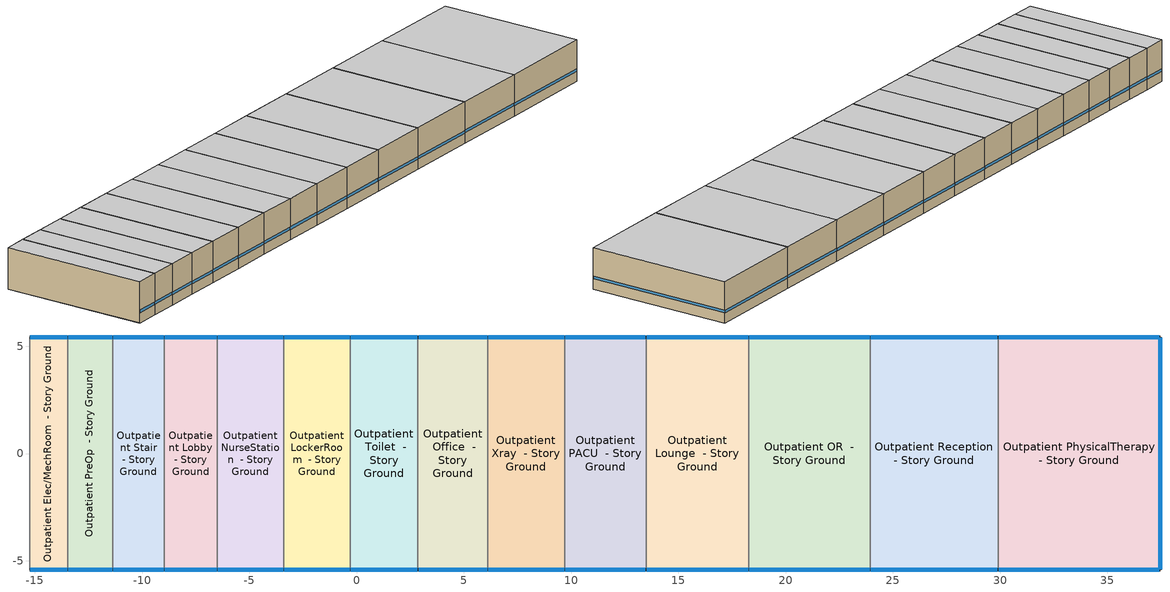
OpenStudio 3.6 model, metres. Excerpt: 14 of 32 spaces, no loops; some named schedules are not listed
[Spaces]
Outpatient Elec/MechRoom  - Story Ground
 floor ground (Foundation F 126 Perim 356 Area 1934): -15.26,-5.43 -15.26,5.43 -13.47,5.43 -13.47,-5.43 z0
 wall outside: -13.47,5.43 -15.26,5.43 / -15.26,-5.43 -13.47,-5.43 z0:3.05
 wall to Outpatient MRI  - Story Ground: -15.26,5.43 -15.26,-5.43 z0:3.05
 wall to Outpatient PreOp  - Story Ground: -13.47,-5.43 -13.47,5.43 z0:3.05
 window (Window U-0.75 SHGC 0.65): -13.5,5.43 -15.23,5.43 / -15.23,-5.43 -13.5,-5.43 z0.76:0.95
 ceiling adiabatic (Typical Interior Ceiling): -13.47,-5.43 -13.47,5.43 -15.26,5.43 -15.26,-5.43 z3.05
Outpatient PreOp  - Story Ground
 floor ground (Foundation F 126 Perim 422 Area 2288): -13.47,-5.43 -13.47,5.43 -11.37,5.43 -11.37,-5.43 z0
 wall outside: -11.37,5.43 -13.47,5.43 / -13.47,-5.43 -11.37,-5.43 z0:3.05
 wall to Outpatient Stair  - Story Ground: -11.37,-5.43 -11.37,5.43 z0:3.05
 window (Window U-0.75 SHGC 0.65): -11.39,5.43 -13.45,5.43 / -13.45,-5.43 -11.39,-5.43 z0.76:0.95
 ceiling adiabatic (Typical Interior Ceiling): -11.37,-5.43 -11.37,5.43 -13.47,5.43 -13.47,-5.43 z3.05
Outpatient Stair  - Story Ground
 floor ground (Foundation F 126 Perim 477 Area 259): -11.37,-5.43 -11.37,5.43 -8.98,5.43 -8.98,-5.43 z0
 wall outside: -8.98,5.43 -11.37,5.43 / -11.37,-5.43 -8.98,-5.43 z0:3.05
 wall to Outpatient Lobby  - Story Ground: -8.98,-5.43 -8.98,5.43 z0:3.05
 window (Window U-0.75 SHGC 0.65): -9,5.43 -11.34,5.43 / -11.34,-5.43 -9,-5.43 z0.76:0.95
 ceiling adiabatic (Typical Interior Ceiling): -8.98,-5.43 -8.98,5.43 -11.37,5.43 -11.37,-5.43 z3.05
Outpatient Lobby  - Story Ground
 floor ground (Foundation F 126 Perim 497 Area 2696): -8.98,-5.43 -8.98,5.43 -6.49,5.43 -6.49,-5.43 z0
 wall outside: -6.49,5.43 -8.98,5.43 / -8.98,-5.43 -6.49,-5.43 z0:3.05
 wall to Outpatient NurseStation  - Story Ground: -6.49,-5.43 -6.49,5.43 z0:3.05
 window (Window U-0.75 SHGC 0.65): -6.52,5.43 -8.95,5.43 / -8.95,-5.43 -6.52,-5.43 z0.76:0.95
 ceiling adiabatic (Typical Interior Ceiling): -6.49,-5.43 -6.49,5.43 -8.98,5.43 -8.98,-5.43 z3.05
Outpatient NurseStation  - Story Ground
 floor ground (Foundation F 126 Perim 618 Area 3353): -6.49,-5.43 -6.49,5.43 -3.4,5.43 -3.4,-5.43 z0
 wall outside: -3.4,5.43 -6.49,5.43 / -6.49,-5.43 -3.4,-5.43 z0:3.05
 wall to Outpatient LockerRoom  - Story Ground: -3.4,-5.43 -3.4,5.43 z0:3.05
 window (Window U-0.75 SHGC 0.65): -3.43,5.43 -6.47,5.43 / -6.47,-5.43 -3.43,-5.43 z0.76:0.95
 ceiling adiabatic (Typical Interior Ceiling): -3.4,-5.43 -3.4,5.43 -6.49,5.43 -6.49,-5.43 z3.05
Outpatient LockerRoom  - Story Ground
 floor ground (Foundation F 126 Perim 621 Area 337): -3.4,-5.43 -3.4,5.43 -0.3,5.43 -0.3,-5.43 z0
 wall outside: -0.3,5.43 -3.4,5.43 / -3.4,-5.43 -0.3,-5.43 z0:3.05
 wall to Outpatient Toilet  - Story Ground: -0.3,-5.43 -0.3,5.43 z0:3.05
 window (Window U-0.75 SHGC 0.65): -0.32,5.43 -3.38,5.43 / -3.38,-5.43 -0.32,-5.43 z0.76:0.95
 ceiling adiabatic (Typical Interior Ceiling): -0.3,-5.43 -0.3,5.43 -3.4,5.43 -3.4,-5.43 z3.05
Outpatient Toilet  - Story Ground
 floor ground (Foundation F 126 Perim 631 Area 3424): -0.3,-5.43 -0.3,5.43 2.86,5.43 2.86,-5.43 z0
 wall outside: 2.86,5.43 -0.3,5.43 / -0.3,-5.43 2.86,-5.43 z0:3.05
 wall to Outpatient Office  - Story Ground: 2.86,-5.43 2.86,5.43 z0:3.05
 window (Window U-0.75 SHGC 0.65): 2.83,5.43 -0.27,5.43 / -0.27,-5.43 2.83,-5.43 z0.76:0.95
 ceiling adiabatic (Typical Interior Ceiling): 2.86,-5.43 2.86,5.43 -0.3,5.43 -0.3,-5.43 z3.05
Outpatient Office  - Story Ground
 floor ground (Foundation F 126 Perim 649 Area 3521): 2.86,-5.43 2.86,5.43 6.1,5.43 6.1,-5.43 z0
 wall outside: 6.1,5.43 2.86,5.43 / 2.86,-5.43 6.1,-5.43 z0:3.05
 wall to Outpatient Xray  - Story Ground: 6.1,-5.43 6.1,5.43 z0:3.05
 window (Window U-0.75 SHGC 0.65): 6.08,5.43 2.88,5.43 / 2.88,-5.43 6.08,-5.43 z0.76:0.95
 ceiling adiabatic (Typical Interior Ceiling): 6.1,-5.43 6.1,5.43 2.86,5.43 2.86,-5.43 z3.05
Outpatient Xray  - Story Ground
 floor ground (Foundation F 126 Perim 719 Area 3903): 6.1,-5.43 6.1,5.43 9.7,5.43 9.7,-5.43 z0
 wall outside: 9.7,5.43 6.1,5.43 / 6.1,-5.43 9.7,-5.43 z0:3.05
 wall to Outpatient PACU  - Story Ground: 9.7,-5.43 9.7,5.43 z0:3.05
 window (Window U-0.75 SHGC 0.65): 9.67,5.43 6.13,5.43 / 6.13,-5.43 9.67,-5.43 z0.76:0.95
 ceiling adiabatic (Typical Interior Ceiling): 9.7,-5.43 9.7,5.43 6.1,5.43 6.1,-5.43 z3.05
Outpatient PACU  - Story Ground
 floor ground (Foundation F 126 Perim 758 Area 4116): 9.7,-5.43 9.7,5.43 13.49,5.43 13.49,-5.43 z0
 wall outside: 13.49,5.43 9.7,5.43 / 9.7,-5.43 13.49,-5.43 z0:3.05
 wall to Outpatient Lounge  - Story Ground: 13.49,-5.43 13.49,5.43 z0:3.05
 window (Window U-0.75 SHGC 0.65): 13.46,5.43 9.72,5.43 / 9.72,-5.43 13.46,-5.43 z0.76:0.95
 ceiling adiabatic (Typical Interior Ceiling): 13.49,-5.43 13.49,5.43 9.7,5.43 9.7,-5.43 z3.05
Outpatient Lounge  - Story Ground
 floor ground (Foundation F 126 Perim 958 Area 5198): 13.49,-5.43 13.49,5.43 18.28,5.43 18.28,-5.43 z0
 wall outside: 18.28,5.43 13.49,5.43 / 13.49,-5.43 18.28,-5.43 z0:3.05
 wall to Outpatient OR  - Story Ground: 18.28,-5.43 18.28,5.43 z0:3.05
 window (Window U-0.75 SHGC 0.65): 18.25,5.43 13.52,5.43 / 13.52,-5.43 18.25,-5.43 z0.76:0.95
 ceiling adiabatic (Typical Interior Ceiling): 18.28,-5.43 18.28,5.43 13.49,5.43 13.49,-5.43 z3.05
Outpatient OR  - Story Ground
 floor ground (Foundation F 126 Perim 1131 Area 6138): 18.28,-5.43 18.28,5.43 23.94,5.43 23.94,-5.43 z0
 wall outside: 23.94,5.43 18.28,5.43 / 18.28,-5.43 23.94,-5.43 z0:3.05
 wall to Outpatient Reception  - Story Ground: 23.94,-5.43 23.94,5.43 z0:3.05
 window (Window U-0.75 SHGC 0.65): 23.91,5.43 18.31,5.43 / 18.31,-5.43 23.91,-5.43 z0.76:0.95
 ceiling adiabatic (Typical Interior Ceiling): 23.94,-5.43 23.94,5.43 18.28,5.43 18.28,-5.43 z3.05
Outpatient Reception  - Story Ground
 floor ground (Foundation F 126 Perim 1193 Area 6475): 23.94,-5.43 23.94,5.43 29.9,5.43 29.9,-5.43 z0
 wall outside: 29.9,5.43 23.94,5.43 / 23.94,-5.43 29.9,-5.43 z0:3.05
 wall to Outpatient PhysicalTherapy  - Story Ground: 29.9,-5.43 29.9,5.43 z0:3.05
 window (Window U-0.75 SHGC 0.65): 29.88,5.43 23.96,5.43 / 23.96,-5.43 29.88,-5.43 z0.76:0.95
 ceiling adiabatic (Typical Interior Ceiling): 29.9,-5.43 29.9,5.43 23.94,5.43 23.94,-5.43 z3.05
Outpatient PhysicalTherapy  - Story Ground
 floor ground (Foundation F 126 Perim 2596 Area 8196): 29.9,-5.43 29.9,5.43 37.45,5.43 37.45,-5.43 z0
 wall outside: 29.9,-5.43 37.45,-5.43 37.45,5.43 29.9,5.43 z0:3.05
 window (Window U-0.75 SHGC 0.65): 37.43,5.43 29.93,5.43 / 29.93,-5.43 37.43,-5.43 / 37.45,-5.4 37.45,5.4 z0.76:0.95
 ceiling adiabatic (Typical Interior Ceiling): 37.45,-5.43 37.45,5.43 29.9,5.43 29.9,-5.43 z3.05
[Site]
Baltimore Blt Washngtn IntL: Latitude {deg}=39.17; Longitude {deg}=-76.68; Time Zone {hr}=-5; Elevation {m}=45; Terrain=City
[Site:WaterMainsTemperature]
Calculation Method=Correlation; Annual Average Outdoor Air Temperature {C}=13.2908; Maximum Difference In Monthly Average Outdoor Air Temperatures {deltaC}=25.79
[SizingPeriod:DesignDay] Daily Dry-Bulb Temperature Range {deltaC}=9.5; Barometric Pressure {Pa}=101037; Wind Speed {m/s}=4.6; Wind Direction {deg}=230; Rain Indicator=No; Snow Indicator=No; Day of Month=21; Month=7; Day Type=SummerDesignDay; Daylight Saving Time Indicator=No; Dry-Bulb Temperature Range Modifier Type=DefaultMultipliers; Solar Model Indicator=ASHRAETau; ASHRAE Clear Sky Optical Depth for Beam Irradiance=0.454; ASHRAE Clear Sky Optical Depth for Diffuse Irradiance=2.123
Name | Maximum Dry-Bulb Temperature {C} | Humidity Condition Type | Wetbulb or DewPoint at Maximum Dry-Bulb {C}
Wilmington New Cast Ann Clg .4% Condns DB=>MWB 1 | 33.3 | Wetbulb | 23.9
Wilmington New Cast Ann Clg .4% Condns WB=>MDB 1 | 30.7 | Wetbulb | 25.6
Wilmington New Cast Ann Clg 1% Condns DB=>MWB 1 | 31.9 | Wetbulb | 23.3
Wilmington New Cast Ann Clg 2% Condns DP=>MDB 1 | 26.4 | Dewpoint | 22.9
[ClimateZones]
Climate Zone Institution Name 1=ASHRAE; Climate Zone Document Name 1=ANSI/ASHRAE Standard 169; Climate Zone Document Year 1=2006; Climate Zone Value 1=ASHRAE 169-2013-4A; Climate Zone Institution Name 2=CEC; Climate Zone Document Name 2=California Climate Zone Descriptions; Climate Zone Document Year 2=1995
[Building]
ComStock DOE Ref 1980-2004|Outpatient: North Axis {deg}=135; Default Construction Set=ComStock DOE Ref 1980-2004 - Outpatient - ASHRAE 169-2013-4A; Default Schedule Set=Building Default Schedule Set; Standards Building Type=Outpatient
[Site:GroundTemperature:FCfactorMethod]
January Ground Temperature {C}=14; February Ground Temperature {C}=7.3; March Ground Temperature {C}=3.3; April Ground Temperature {C}=1.2; May Ground Temperature {C}=-0.2; June Ground Temperature {C}=5.6; July Ground Temperature {C}=10.9; August Ground Temperature {C}=16.1; September Ground Temperature {C}=21.7; October Ground Temperature {C}=25; November Ground Temperature {C}=24.8; December Ground Temperature {C}=19.9
[Construction:FfactorGroundFloor] F-Factor {W/m-K}=1.26344
Name | Area {m2} | PerimeterExposed {m}
Foundation F 126 Perim 2596 Area 8196 | 81.9554 | 25.9563
Foundation F 126 Perim 356 Area 1934 | 19.3358 | 3.56361
Foundation F 126 Perim 758 Area 4116 | 41.1551 | 7.58493
Foundation F 126 Perim 422 Area 2288 | 22.8836 | 4.21749
Foundation F 126 Perim 497 Area 2696 | 26.9637 | 4.96944
Foundation F 126 Perim 477 Area 259 | 25.8993 | 4.77328
Foundation F 126 Perim 618 Area 3353 | 33.5272 | 6.17911
Foundation F 126 Perim 621 Area 337 | 33.7046 | 6.2118
Foundation F 126 Perim 1131 Area 6138 | 61.3778 | 11.312
Foundation F 126 Perim 631 Area 3424 | 34.2368 | 6.30988
Foundation F 126 Perim 719 Area 3903 | 39.0264 | 7.19261
Foundation F 126 Perim 958 Area 5198 | 51.976 | 9.57925
Foundation F 126 Perim 1193 Area 6475 | 64.7483 | 11.9332
Foundation F 126 Perim 649 Area 3521 | 35.2124 | 6.4897
[DefaultConstructionSet]
ComStock DOE Ref 1980-2004 - Outpatient - ASHRAE 169-2013-4A: Default Exterior Surface Constructions=Default Surface Constructions 1; Default Interior Surface Constructions=Default Surface Constructions 2; Default Ground Contact Surface Constructions=Default Surface Constructions 3; Default Exterior SubSurface Constructions=Default Sub Surface Constructions 1; Default Interior SubSurface Constructions=Default Sub Surface Constructions 2; Interior Partition Construction=Typical Interior Partition
[DefaultSurfaceConstructions]
Name | Floor Construction | Wall Construction | Roof Ceiling Construction
Default Surface Constructions 1 | Typical Insulated Exterior Mass Floor | Typical Insulated Steel Framed Exterior Wall R-11.24 | Typical IEAD Roof R-17.24
Default Surface Constructions 2 | Typical Interior Floor | Typical Interior Wall | Typical Interior Ceiling
Default Surface Constructions 3 | Typical Insulated Carpeted 6in Slab Floor | Typical Insulated Basement Mass Wall R-9.01
[Construction]
Typical Insulated Exterior Mass Floor: Typical Insulation R-9.06, 4 in. Normalweight Concrete Floor, Typical Carpet Pad
Typical Insulated Steel Framed Exterior Wall R-11.24: 25mm Stucco, 5/8 in. Gypsum Board, Typical Insulation R-9.06, 5/8 in. Gypsum Board
Typical IEAD Roof R-17.24: Roof Membrane, Typical Insulation R-16.12, Metal Roof Surface
Typical Interior Floor: 100mm Normalweight concrete floor, CP02 CARPET PAD
Typical Interior Wall: G01 13mm gypsum board, G01 13mm gypsum board
Typical Interior Ceiling: CP02 CARPET PAD, 100mm Normalweight concrete floor
Typical Insulated Carpeted 6in Slab Floor: 6 in. Normalweight Concrete Floor, Typical Carpet Pad
Typical Insulated Basement Mass Wall R-9.01: Typical Insulation R-7.46, 8 in. Concrete Block Basement Wall
U 0.59 SHGC 0.36 Simple Glazing Window U-0.59 SHGC 0.36: U 0.59 SHGC 0.36 Simple Glazing U-0.59 SHGC 0.36
U 0.59 SHGC 0.36 Simple Glazing Window U-0.59 SHGC 0.36 1: U 0.59 SHGC 0.36 Simple Glazing U-0.59 SHGC 0.36 1
Typical Insulated Metal Door: F08 Metal surface, Typical Insulation
U 0.88 SHGC 0.16 Sgl Ref-A-L Clr 6mm: REF A CLEAR LO 6MM
Typical Overhead Door: Typical Insulation
Typical Interior Window: Clear 3mm
Typical Interior Door; Typical Interior Partition: G05 25mm wood
InteriorFurnishings 1: Std Wood 6inch 1
Window U-0.75 SHGC 0.65: Simple Glazing Double - No LowE - Clear - Aluminum
[Material:NoMass] Roughness=Smooth; Thermal Absorptance=0.9; Solar Absorptance=0.7
Name | Thermal Resistance {m2-K/W} | Visible Absorptance
Typical Insulation R-9.06 | 1.59504 | 0.7
Typical Carpet Pad; CP02 CARPET PAD | 0.21648 | 0.8
Typical Insulation R-16.12 | 2.83962 | 0.7
Typical Insulation R-7.46 | 1.31358 | 0.7
Typical Insulation | 0.0282222 | 0.7
[Material] Thermal Absorptance=0.9
Name | Roughness | Thickness {m} | Conductivity {W/m-K} | Density {kg/m3} | Specific Heat {J/kg-K} | Solar Absorptance | Visible Absorptance
4 in. Normalweight Concrete Floor | MediumRough | 0.1016 | 2.31 | 2322 | 832 | 0.7 | 0.7
25mm Stucco | Smooth | 0.0254 | 0.72 | 1856 | 840 | 0.7 | 0.7
5/8 in. Gypsum Board | MediumSmooth | 0.0159 | 0.16 | 800 | 1090 | 0.7 | 0.7
Roof Membrane | VeryRough | 0.0095 | 0.16 | 1121.29 | 1460 | 0.7 | 0.7
Metal Roof Surface; F08 Metal surface | Smooth | 0.0008 | 45.28 | 7824 | 500 | 0.7 | 0.7
100mm Normalweight concrete floor | MediumRough | 0.1016 | 2.31045 | 2322 | 832.557 | 0.7 | 0.7
G01 13mm gypsum board | Smooth | 0.0127 | 0.160031 | 800.001 | 1090.73 | 0.7 | 0.5
6 in. Normalweight Concrete Floor | MediumRough | 0.1524 | 2.31 | 2322 | 832 | 0.7 | 0.7
8 in. Concrete Block Basement Wall | MediumRough | 0.2032 | 1.326 | 1842 | 912 | 0.7 | 0.7
G05 25mm wood | MediumSmooth | 0.0254 | 0.15 | 608 | 1630 | 0.5 | 0.5
Std Wood 6inch 1 | MediumSmooth | 0.15 | 0.12 | 540 | 1210 | 0.7 | 0.7
[DefaultSubSurfaceConstructions]
Name | Fixed Window Construction | Operable Window Construction | Door Construction | Glass Door Construction | Overhead Door Construction | Tubular Daylight Dome Construction | Tubular Daylight Diffuser Construction
Default Sub Surface Constructions 1 | U 0.59 SHGC 0.36 Simple Glazing Window U-0.59 SHGC 0.36 | U 0.59 SHGC 0.36 Simple Glazing Window U-0.59 SHGC 0.36 1 | Typical Insulated Metal Door | U 0.88 SHGC 0.16 Sgl Ref-A-L Clr 6mm | Typical Overhead Door | Typical Interior Window | Typical Interior Window
Default Sub Surface Constructions 2 | Typical Interior Window | Typical Interior Window | Typical Interior Door
[WindowMaterial:SimpleGlazingSystem]
Name | U-Factor {W/m2-K} | Solar Heat Gain Coefficient | Visible Transmittance
U 0.59 SHGC 0.36 Simple Glazing U-0.59 SHGC 0.36; U 0.59 SHGC 0.36 Simple Glazing U-0.59 SHGC 0.36 1 | 3.35018 | 0.36 | 0.27
Simple Glazing Double - No LowE - Clear - Aluminum | 4.23598 | 0.646 | 0.671
[WindowMaterial:Glazing] Optical Data Type=SpectralAverage; Infrared Transmittance at Normal Incidence=0; Front Side Infrared Hemispherical Emissivity=0.84; Conductivity {W/m-K}=0.9; Dirt Correction Factor for Solar and Visible Transmittance=1; Solar Diffusing=No
Name | Thickness {m} | Solar Transmittance at Normal Incidence | Front Side Solar Reflectance at Normal Incidence | Back Side Solar Reflectance at Normal Incidence | Visible Transmittance at Normal Incidence | Front Side Visible Reflectance at Normal Incidence | Back Side Visible Reflectance at Normal Incidence | Back Side Infrared Hemispherical Emissivity
REF A CLEAR LO 6MM | 0.006 | 0.066 | 0.341 | 0.493 | 0.08 | 0.41 | 0.37 | 0.4
Clear 3mm | 0.003 | 0.837 | 0.075 | 0.075 | 0.898 | 0.081 | 0.081 | 0.84
[SpaceType] Standards Building Type=Outpatient
Name | Default Schedule Set | Design Specification Outdoor Air Object | Standards Space Type
Outpatient Elec/MechRoom - ComStock DOE Ref 1980-2004 | Outpatient Elec/MechRoom Schedule Set | Outpatient Elec/MechRoom Ventilation | Elec/MechRoom
Outpatient PreOp - ComStock DOE Ref 1980-2004 | Outpatient PreOp Schedule Set | Outpatient PreOp Ventilation | PreOp
Outpatient Stair - ComStock DOE Ref 1980-2004 | Outpatient Stair Schedule Set | Outpatient Stair Ventilation | Stair
Outpatient Lobby - ComStock DOE Ref 1980-2004 | Outpatient Lobby Schedule Set | Outpatient Lobby Ventilation | Lobby
Outpatient NurseStation - ComStock DOE Ref 1980-2004 | Outpatient NurseStation Schedule Set | Outpatient NurseStation Ventilation | NurseStation
Outpatient LockerRoom - ComStock DOE Ref 1980-2004 | Outpatient LockerRoom Schedule Set | Outpatient LockerRoom Ventilation | LockerRoom
Outpatient Toilet - ComStock DOE Ref 1980-2004 | Outpatient Toilet Schedule Set | Outpatient Toilet Ventilation | Toilet
Outpatient Xray - ComStock DOE Ref 1980-2004 | Outpatient Xray Schedule Set | Outpatient Xray Ventilation | Xray
Outpatient PACU - ComStock DOE Ref 1980-2004 | Outpatient PACU Schedule Set | Outpatient PACU Ventilation | PACU
Outpatient Lounge - ComStock DOE Ref 1980-2004 | Outpatient Lounge Schedule Set | Outpatient Lounge Ventilation | Lounge
Outpatient OR - ComStock DOE Ref 1980-2004 | Outpatient OR Schedule Set | Outpatient OR Ventilation | OR
Outpatient Reception - ComStock DOE Ref 1980-2004 | Outpatient Reception Schedule Set | Outpatient Reception Ventilation | Reception
Outpatient PhysicalTherapy - ComStock DOE Ref 1980-2004 | Outpatient PhysicalTherapy Schedule Set | Outpatient PhysicalTherapy Ventilation | PhysicalTherapy
Outpatient Office - ComStock DOE Ref 1980-2004 | Outpatient Office Schedule Set | Outpatient Office Ventilation | Office
[BuildingStory]
Story Ground: Nominal Z Coordinate {m}=0; Nominal Floor to Floor Height {m}=3.048
[Space] Building Story=Story Ground
Name | Space Type | Thermal Zone
Outpatient Elec/MechRoom  - Story Ground | Outpatient Elec/MechRoom - ComStock DOE Ref 1980-2004 | Zone Outpatient Elec/MechRoom  - Story Ground
Outpatient PreOp  - Story Ground | Outpatient PreOp - ComStock DOE Ref 1980-2004 | Zone Outpatient PreOp  - Story Ground
Outpatient Stair  - Story Ground | Outpatient Stair - ComStock DOE Ref 1980-2004 | Zone Outpatient Stair  - Story Ground
Outpatient Lobby  - Story Ground | Outpatient Lobby - ComStock DOE Ref 1980-2004 | Zone Outpatient Lobby  - Story Ground
Outpatient NurseStation  - Story Ground | Outpatient NurseStation - ComStock DOE Ref 1980-2004 | Zone Outpatient NurseStation  - Story Ground
Outpatient LockerRoom  - Story Ground | Outpatient LockerRoom - ComStock DOE Ref 1980-2004 | Zone Outpatient LockerRoom  - Story Ground
Outpatient Toilet  - Story Ground | Outpatient Toilet - ComStock DOE Ref 1980-2004 | Zone Outpatient Toilet  - Story Ground
Outpatient Office  - Story Ground | Outpatient Office - ComStock DOE Ref 1980-2004 | Zone Outpatient Office  - Story Ground
Outpatient Xray  - Story Ground | Outpatient Xray - ComStock DOE Ref 1980-2004 | Zone Outpatient Xray  - Story Ground
Outpatient PACU  - Story Ground | Outpatient PACU - ComStock DOE Ref 1980-2004 | Zone Outpatient PACU  - Story Ground
Outpatient Lounge  - Story Ground | Outpatient Lounge - ComStock DOE Ref 1980-2004 | Zone Outpatient Lounge  - Story Ground
Outpatient OR  - Story Ground | Outpatient OR - ComStock DOE Ref 1980-2004 | Zone Outpatient OR  - Story Ground
Outpatient Reception  - Story Ground | Outpatient Reception - ComStock DOE Ref 1980-2004 | Zone Outpatient Reception  - Story Ground
Outpatient PhysicalTherapy  - Story Ground | Outpatient PhysicalTherapy - ComStock DOE Ref 1980-2004 | Zone Outpatient PhysicalTherapy  - Story Ground
[ThermalZone] Multiplier=1; Use Ideal Air Loads=No
Name | Thermostat
Zone Outpatient Elec/MechRoom  - Story Ground | Outpatient Elec/MechRoom - ComStock DOE Ref 1980-2004 Thermostat
Zone Outpatient PreOp  - Story Ground | Outpatient PreOp - ComStock DOE Ref 1980-2004 Thermostat
Zone Outpatient Stair  - Story Ground | Outpatient Stair - ComStock DOE Ref 1980-2004 Thermostat
Zone Outpatient Lobby  - Story Ground | Outpatient Lobby - ComStock DOE Ref 1980-2004 Thermostat
Zone Outpatient NurseStation  - Story Ground | Outpatient NurseStation - ComStock DOE Ref 1980-2004 Thermostat
Zone Outpatient LockerRoom  - Story Ground | Outpatient LockerRoom - ComStock DOE Ref 1980-2004 Thermostat
Zone Outpatient Toilet  - Story Ground | Outpatient Toilet - ComStock DOE Ref 1980-2004 Thermostat
Zone Outpatient Office  - Story Ground | Outpatient Office - ComStock DOE Ref 1980-2004 Thermostat
Zone Outpatient Xray  - Story Ground | Outpatient Xray - ComStock DOE Ref 1980-2004 Thermostat
Zone Outpatient PACU  - Story Ground | Outpatient PACU - ComStock DOE Ref 1980-2004 Thermostat
Zone Outpatient Lounge  - Story Ground | Outpatient Lounge - ComStock DOE Ref 1980-2004 Thermostat
Zone Outpatient OR  - Story Ground | Outpatient OR - ComStock DOE Ref 1980-2004 Thermostat
Zone Outpatient Reception  - Story Ground | Outpatient Reception - ComStock DOE Ref 1980-2004 Thermostat
Zone Outpatient PhysicalTherapy  - Story Ground | Outpatient PhysicalTherapy - ComStock DOE Ref 1980-2004 Thermostat
[Lights:Definition] Design Level Calculation Method=Watts/Area; Fraction Visible=0.2; Return Air Fraction=0
Name | Watts per Space Floor Area {W/m2} | Fraction Radiant
Outpatient Reception - ComStock DOE Ref 1980-2004 General Lights Definition; Outpatient Lobby - ComStock DOE Ref 1980-2004 General Lights Definition | 1.92838 | 0.31
Outpatient Reception - ComStock DOE Ref 1980-2004 Task Lights Definition; Outpatient Lobby - ComStock DOE Ref 1980-2004 Task Lights Definition | 1.01438 | 0.125
Outpatient Reception - ComStock DOE Ref 1980-2004 Wall Wash Lights Definition; Outpatient Lobby - ComStock DOE Ref 1980-2004 Wall Wash Lights Definition | 1.81461 | 0.125
Outpatient PhysicalTherapy - ComStock DOE Ref 1980-2004 General Lights Definition | 6.8245 | 0.31
Outpatient PhysicalTherapy - ComStock DOE Ref 1980-2004 Task Lights Definition | 9.17408 | 0.125
Outpatient Toilet - ComStock DOE Ref 1980-2004 General Lights Definition | 3.33071 | 0.31
Outpatient Toilet - ComStock DOE Ref 1980-2004 Wall Wash Lights Definition | 2.07725 | 0.125
Outpatient PreOp - ComStock DOE Ref 1980-2004 General Lights Definition | 2.36313 | 0.31
Outpatient PreOp - ComStock DOE Ref 1980-2004 Task Lights Definition | 15.7452 | 0.125
Outpatient Lounge - ComStock DOE Ref 1980-2004 General Lights Definition; Outpatient LockerRoom - ComStock DOE Ref 1980-2004 General Lights Definition | 2.94141 | 0.31
Outpatient Lounge - ComStock DOE Ref 1980-2004 Wall Wash Lights Definition; Outpatient LockerRoom - ComStock DOE Ref 1980-2004 Wall Wash Lights Definition | 2.46673 | 0.125
Outpatient OR - ComStock DOE Ref 1980-2004 General Lights Definition | 17.7221 | 0.31
Outpatient Elec/MechRoom - ComStock DOE Ref 1980-2004 General Lights Definition | 3.92888 | 0.31
Outpatient Elec/MechRoom - ComStock DOE Ref 1980-2004 Task Lights Definition | 3.02684 | 0.125
Outpatient PACU - ComStock DOE Ref 1980-2004 General Lights Definition | 7.63892 | 0.31
Outpatient PACU - ComStock DOE Ref 1980-2004 Wall Wash Lights Definition | 6.14378 | 0.125
Outpatient NurseStation - ComStock DOE Ref 1980-2004 General Lights Definition | 5.11838 | 0.31
Outpatient NurseStation - ComStock DOE Ref 1980-2004 Task Lights Definition | 6.99919 | 0.125
Outpatient Stair - ComStock DOE Ref 1980-2004 General Lights Definition | 4.78496 | 0.31
Outpatient Stair - ComStock DOE Ref 1980-2004 Wall Wash Lights Definition | 2.85308 | 0.125
Outpatient Xray - ComStock DOE Ref 1980-2004 General Lights Definition | 5.10109 | 0.31
Outpatient Office - ComStock DOE Ref 1980-2004 General Lights Definition | 6.74433 | 0.31
[ElectricEquipment:Definition] Design Level Calculation Method=Watts/Area; Fraction Latent=0
Name | Watts per Space Floor Area {W/m2} | Fraction Radiant | Fraction Lost
Outpatient Elec/MechRoom Elec Equip Definition | 53.8196 | 0.5 | 0
Outpatient Lobby Elec Equip Definition; Outpatient Office Elec Equip Definition; Outpatient Reception Elec Equip Definition | 11.8403 | 0.5 | 0
Outpatient LockerRoom Elec Equip Definition; Outpatient Lounge Elec Equip Definition; Outpatient PACU Elec Equip Definition | 32.2917 | 0.5 | 0
Outpatient NurseStation Elec Equip Definition; Outpatient PreOp Elec Equip Definition | 21.5278 | 0.5 | 0
Outpatient OR Elec Equip Definition | 43.0556 | 0.5 | 0
Outpatient PhysicalTherapy Elec Equip Definition | 16.1459 | 0.5 | 0
Outpatient Toilet Elec Equip Definition | 4.30556 | 0.3 | 0.7
Outpatient Xray Elec Equip Definition | 107.639 | 0.5 | 0
Outpatient Stair - ComStock DOE Ref 1980-2004 Elec Equip Definition | 4.30556 | 0.5 | 0
[ElectricEquipment]
Name | Electric Equipment Definition | Space or SpaceType
Outpatient Elec/MechRoom Elec Equip | Outpatient Elec/MechRoom Elec Equip Definition | Outpatient Elec/MechRoom - ComStock DOE Ref 1980-2004
Outpatient Lobby Elec Equip | Outpatient Lobby Elec Equip Definition | Outpatient Lobby - ComStock DOE Ref 1980-2004
Outpatient LockerRoom Elec Equip | Outpatient LockerRoom Elec Equip Definition | Outpatient LockerRoom - ComStock DOE Ref 1980-2004
Outpatient Lounge Elec Equip | Outpatient Lounge Elec Equip Definition | Outpatient Lounge - ComStock DOE Ref 1980-2004
Outpatient NurseStation Elec Equip | Outpatient NurseStation Elec Equip Definition | Outpatient NurseStation - ComStock DOE Ref 1980-2004
Outpatient Office Elec Equip | Outpatient Office Elec Equip Definition | Outpatient Office - ComStock DOE Ref 1980-2004
Outpatient OR Elec Equip | Outpatient OR Elec Equip Definition | Outpatient OR - ComStock DOE Ref 1980-2004
Outpatient PACU Elec Equip | Outpatient PACU Elec Equip Definition | Outpatient PACU - ComStock DOE Ref 1980-2004
Outpatient PhysicalTherapy Elec Equip | Outpatient PhysicalTherapy Elec Equip Definition | Outpatient PhysicalTherapy - ComStock DOE Ref 1980-2004
Outpatient PreOp Elec Equip | Outpatient PreOp Elec Equip Definition | Outpatient PreOp - ComStock DOE Ref 1980-2004
Outpatient Reception Elec Equip | Outpatient Reception Elec Equip Definition | Outpatient Reception - ComStock DOE Ref 1980-2004
Outpatient Toilet Elec Equip | Outpatient Toilet Elec Equip Definition | Outpatient Toilet - ComStock DOE Ref 1980-2004
Outpatient Xray Elec Equip | Outpatient Xray Elec Equip Definition | Outpatient Xray - ComStock DOE Ref 1980-2004
Outpatient Stair - ComStock DOE Ref 1980-2004 Elec Equip | Outpatient Stair - ComStock DOE Ref 1980-2004 Elec Equip Definition | Outpatient Stair - ComStock DOE Ref 1980-2004
[DesignSpecification:OutdoorAir]
Name | Outdoor Air Flow per Person {m3/s-person} | Outdoor Air Flow per Floor Area {m3/s-m2} | Outdoor Air Flow Air Changes per Hour {1/hr} | Outdoor Air Method
Outpatient Elec/MechRoom Ventilation; Outpatient Stair Ventilation; Outpatient Toilet Ventilation | 0 | 0 | 0
Outpatient Lobby Ventilation; Outpatient LockerRoom Ventilation; Outpatient Lounge Ventilation; Outpatient Reception Ventilation | 0.00707921 |  |  | Sum
Outpatient NurseStation Ventilation; Outpatient Office Ventilation | 0.00943895 |  |  | Sum
Outpatient OR Ventilation; Outpatient PhysicalTherapy Ventilation |  | 0.0023876 |  | Sum
Outpatient PACU Ventilation; Outpatient PreOp Ventilation |  | 0.00169164 |  | Sum
Outpatient Xray Ventilation |  | 0.001524 |  | Sum
[DefaultScheduleSet]
Name | Number of People Schedule | People Activity Level Schedule | Lighting Schedule | Electric Equipment Schedule | Infiltration Schedule | Gas Equipment Schedule | Hours of Operation Schedule
Outpatient Elec/MechRoom Schedule Set; Outpatient Lobby Schedule Set; Outpatient LockerRoom Schedule Set; Outpatient Lounge Schedule Set; Outpatient NurseStation Schedule Set; Outpatient Office Schedule Set; Outpatient PACU Schedule Set; Outpatient PhysicalTherapy Schedule Set; Outpatient PreOp Schedule Set; Outpatient Reception Schedule Set; Outpatient Stair Schedule Set; Outpatient Toilet Schedule Set | Outpatient Bldg Occ | Outpatient Activity | Outpatient Bldg Light | Outpatient Bldg Equip | Outpatient Infil
Outpatient OR Schedule Set | Outpatient Bldg Occ | Outpatient Activity | Outpatient Bldg Light | Outpatient Bldg Equip | Outpatient Infil | Outpatient Bldg Equip
Outpatient Xray Schedule Set | Outpatient Bldg Occ | Outpatient Activity | Outpatient Bldg Light | Outpatient Radiology Equip | Outpatient Infil
Building Default Schedule Set |  |  |  |  |  |  | Building Hours of Operation NonResidential
[People:Definition] Number of People Calculation Method=People/Area; Fraction Radiant=0.3
Name | People per Space Floor Area {person/m2}
Outpatient Lobby People Definition; Outpatient Reception People Definition | 0.300313
Outpatient LockerRoom People Definition; Outpatient Lounge People Definition | 0.149941
Outpatient NurseStation People Definition; Outpatient OR People Definition; Outpatient PACU People Definition; Outpatient PhysicalTherapy People Definition; Outpatient Xray People Definition | 0.199993
Outpatient Office People Definition | 0.0500522
Outpatient PreOp People Definition | 0.0999967
[People] Work Efficiency Schedule=Work Efficiency Schedule; Clothing Insulation Schedule=Clothing Schedule; Air Velocity Schedule=Air Velocity Schedule; Multiplier=1
Name | People Definition | Space or SpaceType
Outpatient Lobby People | Outpatient Lobby People Definition | Outpatient Lobby - ComStock DOE Ref 1980-2004
Outpatient LockerRoom People | Outpatient LockerRoom People Definition | Outpatient LockerRoom - ComStock DOE Ref 1980-2004
Outpatient Lounge People | Outpatient Lounge People Definition | Outpatient Lounge - ComStock DOE Ref 1980-2004
Outpatient NurseStation People | Outpatient NurseStation People Definition | Outpatient NurseStation - ComStock DOE Ref 1980-2004
Outpatient Office People | Outpatient Office People Definition | Outpatient Office - ComStock DOE Ref 1980-2004
Outpatient OR People | Outpatient OR People Definition | Outpatient OR - ComStock DOE Ref 1980-2004
Outpatient PACU People | Outpatient PACU People Definition | Outpatient PACU - ComStock DOE Ref 1980-2004
Outpatient PhysicalTherapy People | Outpatient PhysicalTherapy People Definition | Outpatient PhysicalTherapy - ComStock DOE Ref 1980-2004
Outpatient PreOp People | Outpatient PreOp People Definition | Outpatient PreOp - ComStock DOE Ref 1980-2004
Outpatient Reception People | Outpatient Reception People Definition | Outpatient Reception - ComStock DOE Ref 1980-2004
Outpatient Xray People | Outpatient Xray People Definition | Outpatient Xray - ComStock DOE Ref 1980-2004
[GasEquipment:Definition]
Outpatient OR Gas Equip Definition: Design Level Calculation Method=Watts/Area; Watts per Space Floor Area {W/m2}=75.3001; Fraction Latent=0; Fraction Radiant=0; Fraction Lost=0.5
[GasEquipment]
Outpatient OR Gas Equip: Gas Equipment Definition=Outpatient OR Gas Equip Definition; Space or SpaceType=Outpatient OR - ComStock DOE Ref 1980-2004
[Exterior:Lights:Definition]
Name | Design Level {W}
Parking Areas and Drives Def (W/ft^2) | 0.0414577
Building Facades Def (W/ft^2) | 0.2
Main Entries Def (W/ft) | 30
Other Doors Def (W/ft) | 20
[Exterior:Lights] Schedule=Always On Discrete; Control Option=AstronomicalClock
Name | Exterior Lights Definition | Multiplier
Parking Areas and Drives | Parking Areas and Drives Def (W/ft^2) | 35437.5
Building Facades | Building Facades Def (W/ft^2) | 5627.38
Main Entries | Main Entries Def (W/ft) | 8
Other Doors | Other Doors Def (W/ft) | 18.165
[ThermostatSetpoint:DualSetpoint]
Name | Heating Setpoint Temperature Schedule | Cooling Setpoint Temperature Schedule
Outpatient Elec/MechRoom - ComStock DOE Ref 1980-2004 Thermostat; Outpatient Lobby - ComStock DOE Ref 1980-2004 Thermostat; Outpatient LockerRoom - ComStock DOE Ref 1980-2004 Thermostat; Outpatient Lounge - ComStock DOE Ref 1980-2004 Thermostat; Outpatient NurseStation - ComStock DOE Ref 1980-2004 Thermostat; Outpatient Office - ComStock DOE Ref 1980-2004 Thermostat; Outpatient PACU - ComStock DOE Ref 1980-2004 Thermostat; Outpatient PhysicalTherapy - ComStock DOE Ref 1980-2004 Thermostat; Outpatient PreOp - ComStock DOE Ref 1980-2004 Thermostat; Outpatient Reception - ComStock DOE Ref 1980-2004 Thermostat; Outpatient Stair - ComStock DOE Ref 1980-2004 Thermostat; Outpatient Toilet - ComStock DOE Ref 1980-2004 Thermostat; Outpatient Xray - ComStock DOE Ref 1980-2004 Thermostat | Outpatient HtgSetp | Outpatient ClgSetp
Outpatient OR - ComStock DOE Ref 1980-2004 Thermostat | Outpatient OR HtgSetp | Outpatient OR ClgSetp
[InternalMass:Definition]
Internal Mass Definition 2: Construction=InteriorFurnishings 1; Design Level Calculation Method=SurfaceArea/Area; Surface Area per Space Floor Area=2
[InternalMass] Internal Mass Definition=Internal Mass Definition 2; Multiplier=1
Name | Space or SpaceType
Outpatient PhysicalTherapy  - Story Ground Mass | Outpatient PhysicalTherapy  - Story Ground
Outpatient Elec/MechRoom  - Story Ground Mass | Outpatient Elec/MechRoom  - Story Ground
Outpatient PACU  - Story Ground Mass | Outpatient PACU  - Story Ground
Outpatient PreOp  - Story Ground Mass | Outpatient PreOp  - Story Ground
Outpatient Lobby  - Story Ground Mass | Outpatient Lobby  - Story Ground
Outpatient Stair  - Story Ground Mass | Outpatient Stair  - Story Ground
Outpatient NurseStation  - Story Ground Mass | Outpatient NurseStation  - Story Ground
Outpatient LockerRoom  - Story Ground Mass | Outpatient LockerRoom  - Story Ground
Outpatient OR  - Story Ground Mass | Outpatient OR  - Story Ground
Outpatient Toilet  - Story Ground Mass | Outpatient Toilet  - Story Ground
Outpatient Xray  - Story Ground Mass | Outpatient Xray  - Story Ground
Outpatient Lounge  - Story Ground Mass | Outpatient Lounge  - Story Ground
Outpatient Reception  - Story Ground Mass | Outpatient Reception  - Story Ground
Outpatient Office  - Story Ground Mass | Outpatient Office  - Story Ground
[Lights] Fraction Replaceable=1
Name | Lights Definition | Space or SpaceType
Outpatient Reception - ComStock DOE Ref 1980-2004 General Lighting | Outpatient Reception - ComStock DOE Ref 1980-2004 General Lights Definition | Outpatient Reception - ComStock DOE Ref 1980-2004
Outpatient Reception - ComStock DOE Ref 1980-2004 Task Lighting | Outpatient Reception - ComStock DOE Ref 1980-2004 Task Lights Definition | Outpatient Reception - ComStock DOE Ref 1980-2004
Outpatient Reception - ComStock DOE Ref 1980-2004 Wall Wash Lighting | Outpatient Reception - ComStock DOE Ref 1980-2004 Wall Wash Lights Definition | Outpatient Reception - ComStock DOE Ref 1980-2004
Outpatient PhysicalTherapy - ComStock DOE Ref 1980-2004 General Lighting | Outpatient PhysicalTherapy - ComStock DOE Ref 1980-2004 General Lights Definition | Outpatient PhysicalTherapy - ComStock DOE Ref 1980-2004
Outpatient PhysicalTherapy - ComStock DOE Ref 1980-2004 Task Lighting | Outpatient PhysicalTherapy - ComStock DOE Ref 1980-2004 Task Lights Definition | Outpatient PhysicalTherapy - ComStock DOE Ref 1980-2004
Outpatient Toilet - ComStock DOE Ref 1980-2004 General Lighting | Outpatient Toilet - ComStock DOE Ref 1980-2004 General Lights Definition | Outpatient Toilet - ComStock DOE Ref 1980-2004
Outpatient Toilet - ComStock DOE Ref 1980-2004 Wall Wash Lighting | Outpatient Toilet - ComStock DOE Ref 1980-2004 Wall Wash Lights Definition | Outpatient Toilet - ComStock DOE Ref 1980-2004
Outpatient Lobby - ComStock DOE Ref 1980-2004 General Lighting | Outpatient Lobby - ComStock DOE Ref 1980-2004 General Lights Definition | Outpatient Lobby - ComStock DOE Ref 1980-2004
Outpatient Lobby - ComStock DOE Ref 1980-2004 Task Lighting | Outpatient Lobby - ComStock DOE Ref 1980-2004 Task Lights Definition | Outpatient Lobby - ComStock DOE Ref 1980-2004
Outpatient Lobby - ComStock DOE Ref 1980-2004 Wall Wash Lighting | Outpatient Lobby - ComStock DOE Ref 1980-2004 Wall Wash Lights Definition | Outpatient Lobby - ComStock DOE Ref 1980-2004
Outpatient PreOp - ComStock DOE Ref 1980-2004 General Lighting | Outpatient PreOp - ComStock DOE Ref 1980-2004 General Lights Definition | Outpatient PreOp - ComStock DOE Ref 1980-2004
Outpatient PreOp - ComStock DOE Ref 1980-2004 Task Lighting | Outpatient PreOp - ComStock DOE Ref 1980-2004 Task Lights Definition | Outpatient PreOp - ComStock DOE Ref 1980-2004
Outpatient Lounge - ComStock DOE Ref 1980-2004 General Lighting | Outpatient Lounge - ComStock DOE Ref 1980-2004 General Lights Definition | Outpatient Lounge - ComStock DOE Ref 1980-2004
Outpatient Lounge - ComStock DOE Ref 1980-2004 Wall Wash Lighting | Outpatient Lounge - ComStock DOE Ref 1980-2004 Wall Wash Lights Definition | Outpatient Lounge - ComStock DOE Ref 1980-2004
Outpatient OR - ComStock DOE Ref 1980-2004 General Lighting | Outpatient OR - ComStock DOE Ref 1980-2004 General Lights Definition | Outpatient OR - ComStock DOE Ref 1980-2004
Outpatient Elec/MechRoom - ComStock DOE Ref 1980-2004 General Lighting | Outpatient Elec/MechRoom - ComStock DOE Ref 1980-2004 General Lights Definition | Outpatient Elec/MechRoom - ComStock DOE Ref 1980-2004
Outpatient Elec/MechRoom - ComStock DOE Ref 1980-2004 Task Lighting | Outpatient Elec/MechRoom - ComStock DOE Ref 1980-2004 Task Lights Definition | Outpatient Elec/MechRoom - ComStock DOE Ref 1980-2004
Outpatient PACU - ComStock DOE Ref 1980-2004 General Lighting | Outpatient PACU - ComStock DOE Ref 1980-2004 General Lights Definition | Outpatient PACU - ComStock DOE Ref 1980-2004
Outpatient PACU - ComStock DOE Ref 1980-2004 Wall Wash Lighting | Outpatient PACU - ComStock DOE Ref 1980-2004 Wall Wash Lights Definition | Outpatient PACU - ComStock DOE Ref 1980-2004
Outpatient NurseStation - ComStock DOE Ref 1980-2004 General Lighting | Outpatient NurseStation - ComStock DOE Ref 1980-2004 General Lights Definition | Outpatient NurseStation - ComStock DOE Ref 1980-2004
Outpatient NurseStation - ComStock DOE Ref 1980-2004 Task Lighting | Outpatient NurseStation - ComStock DOE Ref 1980-2004 Task Lights Definition | Outpatient NurseStation - ComStock DOE Ref 1980-2004
Outpatient LockerRoom - ComStock DOE Ref 1980-2004 General Lighting | Outpatient LockerRoom - ComStock DOE Ref 1980-2004 General Lights Definition | Outpatient LockerRoom - ComStock DOE Ref 1980-2004
Outpatient LockerRoom - ComStock DOE Ref 1980-2004 Wall Wash Lighting | Outpatient LockerRoom - ComStock DOE Ref 1980-2004 Wall Wash Lights Definition | Outpatient LockerRoom - ComStock DOE Ref 1980-2004
Outpatient Stair - ComStock DOE Ref 1980-2004 General Lighting | Outpatient Stair - ComStock DOE Ref 1980-2004 General Lights Definition | Outpatient Stair - ComStock DOE Ref 1980-2004
Outpatient Stair - ComStock DOE Ref 1980-2004 Wall Wash Lighting | Outpatient Stair - ComStock DOE Ref 1980-2004 Wall Wash Lights Definition | Outpatient Stair - ComStock DOE Ref 1980-2004
Outpatient Xray - ComStock DOE Ref 1980-2004 General Lighting | Outpatient Xray - ComStock DOE Ref 1980-2004 General Lights Definition | Outpatient Xray - ComStock DOE Ref 1980-2004
Outpatient Office - ComStock DOE Ref 1980-2004 General Lighting | Outpatient Office - ComStock DOE Ref 1980-2004 General Lights Definition | Outpatient Office - ComStock DOE Ref 1980-2004
[SpaceInfiltration:DesignFlowRate] Design Flow Rate Calculation Method=Flow/ExteriorArea; Flow per Exterior Surface Area {m3/s-m2}=0.000826564; Velocity Term Coefficient=0
Name | Space or SpaceType | Schedule | Constant Term Coefficient | Temperature Term Coefficient | Velocity Squared Term Coefficient
Outpatient PhysicalTherapy  - Story Ground HVAC On Infiltration | Outpatient PhysicalTherapy  - Story Ground | Infiltration HVAC On Schedule | -0.0461 | 0.0053 | 0.0311
Outpatient PhysicalTherapy  - Story Ground HVAC Off Infiltration | Outpatient PhysicalTherapy  - Story Ground | Infiltration HVAC Off Schedule | 0 | 0.0174 | 0.0341
Outpatient Elec/MechRoom  - Story Ground HVAC On Infiltration | Outpatient Elec/MechRoom  - Story Ground | Infiltration HVAC On Schedule | -0.0461 | 0.0053 | 0.0311
Outpatient Elec/MechRoom  - Story Ground HVAC Off Infiltration | Outpatient Elec/MechRoom  - Story Ground | Infiltration HVAC Off Schedule | 0 | 0.0174 | 0.0341
Outpatient PACU  - Story Ground HVAC On Infiltration | Outpatient PACU  - Story Ground | Infiltration HVAC On Schedule | -0.0461 | 0.0053 | 0.0311
Outpatient PACU  - Story Ground HVAC Off Infiltration | Outpatient PACU  - Story Ground | Infiltration HVAC Off Schedule | 0 | 0.0174 | 0.0341
Outpatient PreOp  - Story Ground HVAC On Infiltration | Outpatient PreOp  - Story Ground | Infiltration HVAC On Schedule | -0.0461 | 0.0053 | 0.0311
Outpatient PreOp  - Story Ground HVAC Off Infiltration | Outpatient PreOp  - Story Ground | Infiltration HVAC Off Schedule | 0 | 0.0174 | 0.0341
Outpatient Lobby  - Story Ground HVAC On Infiltration | Outpatient Lobby  - Story Ground | Infiltration HVAC On Schedule | -0.0461 | 0.0053 | 0.0311
Outpatient Lobby  - Story Ground HVAC Off Infiltration | Outpatient Lobby  - Story Ground | Infiltration HVAC Off Schedule | 0 | 0.0174 | 0.0341
Outpatient Stair  - Story Ground HVAC On Infiltration | Outpatient Stair  - Story Ground | Infiltration HVAC On Schedule | -0.0461 | 0.0053 | 0.0311
Outpatient Stair  - Story Ground HVAC Off Infiltration | Outpatient Stair  - Story Ground | Infiltration HVAC Off Schedule | 0 | 0.0174 | 0.0341
Outpatient NurseStation  - Story Ground HVAC On Infiltration | Outpatient NurseStation  - Story Ground | Infiltration HVAC On Schedule | -0.0461 | 0.0053 | 0.0311
Outpatient NurseStation  - Story Ground HVAC Off Infiltration | Outpatient NurseStation  - Story Ground | Infiltration HVAC Off Schedule | 0 | 0.0174 | 0.0341
Outpatient LockerRoom  - Story Ground HVAC On Infiltration | Outpatient LockerRoom  - Story Ground | Infiltration HVAC On Schedule | -0.0461 | 0.0053 | 0.0311
Outpatient LockerRoom  - Story Ground HVAC Off Infiltration | Outpatient LockerRoom  - Story Ground | Infiltration HVAC Off Schedule | 0 | 0.0174 | 0.0341
Outpatient OR  - Story Ground HVAC On Infiltration | Outpatient OR  - Story Ground | Infiltration HVAC On Schedule | -0.0461 | 0.0053 | 0.0311
Outpatient OR  - Story Ground HVAC Off Infiltration | Outpatient OR  - Story Ground | Infiltration HVAC Off Schedule | 0 | 0.0174 | 0.0341
Outpatient Toilet  - Story Ground HVAC On Infiltration | Outpatient Toilet  - Story Ground | Infiltration HVAC On Schedule | -0.0461 | 0.0053 | 0.0311
Outpatient Toilet  - Story Ground HVAC Off Infiltration | Outpatient Toilet  - Story Ground | Infiltration HVAC Off Schedule | 0 | 0.0174 | 0.0341
Outpatient Xray  - Story Ground HVAC On Infiltration | Outpatient Xray  - Story Ground | Infiltration HVAC On Schedule | -0.0461 | 0.0053 | 0.0311
Outpatient Xray  - Story Ground HVAC Off Infiltration | Outpatient Xray  - Story Ground | Infiltration HVAC Off Schedule | 0 | 0.0174 | 0.0341
Outpatient Lounge  - Story Ground HVAC On Infiltration | Outpatient Lounge  - Story Ground | Infiltration HVAC On Schedule | -0.0461 | 0.0053 | 0.0311
Outpatient Lounge  - Story Ground HVAC Off Infiltration | Outpatient Lounge  - Story Ground | Infiltration HVAC Off Schedule | 0 | 0.0174 | 0.0341
Outpatient Reception  - Story Ground HVAC On Infiltration | Outpatient Reception  - Story Ground | Infiltration HVAC On Schedule | -0.0461 | 0.0053 | 0.0311
Outpatient Reception  - Story Ground HVAC Off Infiltration | Outpatient Reception  - Story Ground | Infiltration HVAC Off Schedule | 0 | 0.0174 | 0.0341
Outpatient Office  - Story Ground HVAC On Infiltration | Outpatient Office  - Story Ground | Infiltration HVAC On Schedule | -0.0461 | 0.0053 | 0.0311
Outpatient Office  - Story Ground HVAC Off Infiltration | Outpatient Office  - Story Ground | Infiltration HVAC Off Schedule | 0 | 0.0174 | 0.0341
[Schedule:Ruleset]
Name | Default Day Schedule | Summer Design Day Schedule | Winter Design Day Schedule
Outpatient OR HtgSetp | Outpatient OR HtgSetp Default | Outpatient OR HtgSetp Summer Design Day | Outpatient OR HtgSetp Winter Design Day
Outpatient OR ClgSetp | Outpatient OR ClgSetp Default | Outpatient OR ClgSetp Summer Design Day | Outpatient OR ClgSetp Winter Design Day
[Schedule:Day]
Outpatient Bldg Occ Default: Yes, 7, 45, 0.05, 7, 55, 0.0625, 8, 5, 0.075, 8, 15, 0.0875, 8, 24, 0.1, 8, 34, 0.1125, 8, 44, 0.125, 8, 54, 0.1375, 9, 4, 0.15, 9, 14, 0.1625, 9, 24, 0.175, 9, 34, 0.1875, 9, 44, 0.2, 9, 45, 0.2, 10, 15, 0.2, 10, 24, 0.25, 10, 34, 0.3, 10, 44, 0.35, 10, 54, 0.4, 11, 4, 0.45, 11, 14, 0.5, 11, 15, 0.5, 11, 24, 0.566667, 11, 34, 0.633333, 11, 44, 0.7, 11, 54, 0.766667, 12, 4, 0.833333, 12, 14, 0.9, 12, 15, 0.9, 14, 30, 0.9, 14, 39, 0.866667, 14, 49, 0.833333, 14, 59, 0.8, 15, 9, 0.766667, 15, 19, 0.733333, 15, 29, 0.7, 15, 39, 0.666667, 15, 49, 0.633333, 15, 59, 0.6, 16, 9, 0.566667, 16, 19, 0.533333, 16, 29, 0.5, 16, 30, 0.5, 16, 40, 0.475, 16, 50, 0.45, 17, 0, 0.425, 17, 10, 0.4, 17, 20, 0.375, 17, 30, 0.35, 17, 40, 0.325, 17, 50, 0.3, 18, 0, 0.275, 18, 10, 0.25, 18, 20, 0.225, 18, 30, 0.2, 18, 40, 0.1875, 18, 50, 0.175, 19, 0, 0.1625, 19, 10, 0.15, 19, 20, 0.1375, 19, 30, 0.125, 19, 40, 0.1125, 19, 50, 0.1, 20, 0, 0.0875, 20, 10, 0.075, 20, 20, 0.0625, 20, 30, 0.05, 24, 0, 0.05
Outpatient Bldg Occ Summer Design Day: 4, 0, 0.05, 6, 0, 0.2, 7, 0, 0.5, 18, 0, 0.9, 20, 0, 0.5, 22, 0, 0.2, 24, 0, 0.05
Outpatient Bldg Occ Winter Design Day: 8, 0, 0, 17, 0, 0.05, 24, 0, 0
Outpatient Activity Default: Yes, 24, 0, 120
Outpatient Activity Winter Design Day; Outpatient Activity Summer Design Day: 24, 0, 120
Outpatient OR HtgSetp Default: Yes, 24, 0, 18.3
Outpatient OR HtgSetp Winter Design Day; Outpatient OR HtgSetp Summer Design Day: 24, 0, 18.3
Outpatient OR ClgSetp Default: Yes, 6, 0, 22.2, 17, 0, 18.3, 24, 0, 22.2
Outpatient OR ClgSetp Winter Design Day; Outpatient OR ClgSetp Summer Design Day: 6, 0, 22.2, 17, 0, 18.3, 24, 0, 22.2
[Schedule:Rule]
Name | Schedule Ruleset | Rule Order | Day Schedule | Apply Saturday | Date Specification Type | Start Month | Start Day | End Month | End Day | Apply Sunday | Apply Monday | Apply Tuesday | Apply Wednesday | Apply Thursday | Apply Friday | Specific Month 1 | Specific Day 1 | Specific Month 2 | Specific Day 2 | Specific Month 3 | Specific Day 3 | Specific Month 4 | Specific Day 4 | Specific Month 5 | Specific Day 5 | Specific Month 6 | Specific Day 6 | Specific Month 7 | Specific Day 7 | Specific Month 8 | Specific Day 8 | Specific Month 9 | Specific Day 9 | Specific Month 10 | Specific Day 10 | Specific Month 11 | Specific Day 11 | Specific Month 12 | Specific Day 12 | Specific Month 13 | Specific Day 13 | Specific Month 14 | Specific Day 14 | Specific Month 15 | Specific Day 15 | Specific Month 16 | Specific Day 16 | Specific Month 17 | Specific Day 17 | Specific Month 18 | Specific Day 18 | Specific Month 19 | Specific Day 19 | Specific Month 20 | Specific Day 20 | Specific Month 21 | Specific Day 21 | Specific Month 22 | Specific Day 22 | Specific Month 23 | Specific Day 23 | Specific Month 24 | Specific Day 24 | Specific Month 25 | Specific Day 25 | Specific Month 26 | Specific Day 26 | Specific Month 27 | Specific Day 27 | Specific Month 28 | Specific Day 28 | Specific Month 29 | Specific Day 29 | Specific Month 30 | Specific Day 30 | Specific Month 31 | Specific Day 31 | Specific Month 32 | Specific Day 32 | Specific Month 33 | Specific Day 33 | Specific Month 34 | Specific Day 34 | Specific Month 35 | Specific Day 35 | Specific Month 36 | Specific Day 36 | Specific Month 37 | Specific Day 37 | Specific Month 38 | Specific Day 38 | Specific Month 39 | Specific Day 39 | Specific Month 40 | Specific Day 40 | Specific Month 41 | Specific Day 41 | Specific Month 42 | Specific Day 42 | Specific Month 43 | Specific Day 43 | Specific Month 44 | Specific Day 44 | Specific Month 45 | Specific Day 45 | Specific Month 46 | Specific Day 46 | Specific Month 47 | Specific Day 47 | Specific Month 48 | Specific Day 48 | Specific Month 49 | Specific Day 49 | Specific Month 50 | Specific Day 50 | Specific Month 51 | Specific Day 51 | Specific Month 52 | Specific Day 52
Schedule Rule 1 | Outpatient Bldg Occ | 1 | Outpatient Bldg Occ Sat Day | Yes | DateRange | 1 | 1 | 12 | 31
Schedule Rule 2 | Outpatient Bldg Occ | 0 | Outpatient Bldg Occ WntrDsn|Sun Day |  | DateRange | 1 | 1 | 12 | 31 | Yes
autogen Outpatient Activity 0 | Outpatient Activity | 0 | autogen Outpatient Activity 0_day_sch | Yes | SpecificDates |  |  |  |  | Yes | Yes | Yes | Yes | Yes | Yes | 1 | 2 | 1 | 9 | 1 | 16 | 1 | 23 | 1 | 30 | 2 | 6 | 2 | 13 | 2 | 20 | 2 | 27 | 3 | 6 | 3 | 13 | 3 | 20 | 3 | 27 | 4 | 3 | 4 | 10 | 4 | 17 | 4 | 24 | 5 | 1 | 5 | 8 | 5 | 15 | 5 | 22 | 5 | 29 | 6 | 5 | 6 | 12 | 6 | 19 | 6 | 26 | 7 | 3 | 7 | 10 | 7 | 17 | 7 | 24 | 7 | 31 | 8 | 7 | 8 | 14 | 8 | 21 | 8 | 28 | 9 | 4 | 9 | 11 | 9 | 18 | 9 | 25 | 10 | 2 | 10 | 9 | 10 | 16 | 10 | 23 | 10 | 30 | 11 | 6 | 11 | 13 | 11 | 20 | 11 | 27 | 12 | 4 | 12 | 11 | 12 | 18 | 12 | 25
autogen Outpatient Activity 1 | Outpatient Activity | 1 | autogen Outpatient Activity 1_day_sch | Yes | SpecificDates |  |  |  |  | Yes | Yes | Yes | Yes | Yes | Yes | 1 | 3 | 1 | 10 | 1 | 17 | 1 | 24 | 1 | 31 | 2 | 7 | 2 | 14 | 2 | 21 | 2 | 28 | 3 | 7 | 3 | 14 | 3 | 21 | 3 | 28 | 4 | 4 | 4 | 11 | 4 | 18 | 4 | 25 | 5 | 2 | 5 | 9 | 5 | 16 | 5 | 23 | 5 | 30 | 6 | 6 | 6 | 13 | 6 | 20 | 6 | 27 | 7 | 4 | 7 | 11 | 7 | 18 | 7 | 25 | 8 | 1 | 8 | 8 | 8 | 15 | 8 | 22 | 8 | 29 | 9 | 5 | 9 | 12 | 9 | 19 | 9 | 26 | 10 | 3 | 10 | 10 | 10 | 17 | 10 | 24 | 10 | 31 | 11 | 7 | 11 | 14 | 11 | 21 | 11 | 28 | 12 | 5 | 12 | 12 | 12 | 19 | 12 | 26
autogen Schedule Rule 12 1 | Outpatient ClgSetp | 1 | autogen Schedule Rule 12 1_day_sch | Yes | SpecificDates |  |  |  |  | Yes | Yes | Yes | Yes | Yes | Yes | 1 | 3 | 1 | 10 | 1 | 17 | 1 | 24 | 1 | 31 | 2 | 7 | 2 | 14 | 2 | 21 | 2 | 28 | 3 | 7 | 3 | 14 | 3 | 21 | 3 | 28 | 4 | 4 | 4 | 11 | 4 | 18 | 4 | 25 | 5 | 2 | 5 | 9 | 5 | 16 | 5 | 23 | 5 | 30 | 6 | 6 | 6 | 13 | 6 | 20 | 6 | 27 | 7 | 4 | 7 | 11 | 7 | 18 | 7 | 25 | 8 | 1 | 8 | 8 | 8 | 15 | 8 | 22 | 8 | 29 | 9 | 5 | 9 | 12 | 9 | 19 | 9 | 26 | 10 | 3 | 10 | 10 | 10 | 17 | 10 | 24 | 10 | 31 | 11 | 7 | 11 | 14 | 11 | 21 | 11 | 28 | 12 | 5 | 12 | 12 | 12 | 19 | 12 | 26
autogen Outpatient OR ClgSetp 0 | Outpatient OR ClgSetp | 0 | autogen Outpatient OR ClgSetp 0_day_sch | Yes | SpecificDates |  |  |  |  | Yes | Yes | Yes | Yes | Yes | Yes | 1 | 2 | 1 | 9 | 1 | 16 | 1 | 23 | 1 | 30 | 2 | 6 | 2 | 13 | 2 | 20 | 2 | 27 | 3 | 6 | 3 | 13 | 3 | 20 | 3 | 27 | 4 | 3 | 4 | 10 | 4 | 17 | 4 | 24 | 5 | 1 | 5 | 8 | 5 | 15 | 5 | 22 | 5 | 29 | 6 | 5 | 6 | 12 | 6 | 19 | 6 | 26 | 7 | 3 | 7 | 10 | 7 | 17 | 7 | 24 | 7 | 31 | 8 | 7 | 8 | 14 | 8 | 21 | 8 | 28 | 9 | 4 | 9 | 11 | 9 | 18 | 9 | 25 | 10 | 2 | 10 | 9 | 10 | 16 | 10 | 23 | 10 | 30 | 11 | 6 | 11 | 13 | 11 | 20 | 11 | 27 | 12 | 4 | 12 | 11 | 12 | 18 | 12 | 25
autogen Outpatient OR ClgSetp 1 | Outpatient OR ClgSetp | 1 | autogen Outpatient OR ClgSetp 1_day_sch | Yes | SpecificDates |  |  |  |  | Yes | Yes | Yes | Yes | Yes | Yes | 1 | 3 | 1 | 10 | 1 | 17 | 1 | 24 | 1 | 31 | 2 | 7 | 2 | 14 | 2 | 21 | 2 | 28 | 3 | 7 | 3 | 14 | 3 | 21 | 3 | 28 | 4 | 4 | 4 | 11 | 4 | 18 | 4 | 25 | 5 | 2 | 5 | 9 | 5 | 16 | 5 | 23 | 5 | 30 | 6 | 6 | 6 | 13 | 6 | 20 | 6 | 27 | 7 | 4 | 7 | 11 | 7 | 18 | 7 | 25 | 8 | 1 | 8 | 8 | 8 | 15 | 8 | 22 | 8 | 29 | 9 | 5 | 9 | 12 | 9 | 19 | 9 | 26 | 10 | 3 | 10 | 10 | 10 | 17 | 10 | 24 | 10 | 31 | 11 | 7 | 11 | 14 | 11 | 21 | 11 | 28 | 12 | 5 | 12 | 12 | 12 | 19 | 12 | 26
autogen Outpatient OR HtgSetp 0 | Outpatient OR HtgSetp | 0 | autogen Outpatient OR HtgSetp 0_day_sch | Yes | SpecificDates |  |  |  |  | Yes | Yes | Yes | Yes | Yes | Yes | 1 | 2 | 1 | 9 | 1 | 16 | 1 | 23 | 1 | 30 | 2 | 6 | 2 | 13 | 2 | 20 | 2 | 27 | 3 | 6 | 3 | 13 | 3 | 20 | 3 | 27 | 4 | 3 | 4 | 10 | 4 | 17 | 4 | 24 | 5 | 1 | 5 | 8 | 5 | 15 | 5 | 22 | 5 | 29 | 6 | 5 | 6 | 12 | 6 | 19 | 6 | 26 | 7 | 3 | 7 | 10 | 7 | 17 | 7 | 24 | 7 | 31 | 8 | 7 | 8 | 14 | 8 | 21 | 8 | 28 | 9 | 4 | 9 | 11 | 9 | 18 | 9 | 25 | 10 | 2 | 10 | 9 | 10 | 16 | 10 | 23 | 10 | 30 | 11 | 6 | 11 | 13 | 11 | 20 | 11 | 27 | 12 | 4 | 12 | 11 | 12 | 18 | 12 | 25
autogen Outpatient OR HtgSetp 1 | Outpatient OR HtgSetp | 1 | autogen Outpatient OR HtgSetp 1_day_sch | Yes | SpecificDates |  |  |  |  | Yes | Yes | Yes | Yes | Yes | Yes | 1 | 3 | 1 | 10 | 1 | 17 | 1 | 24 | 1 | 31 | 2 | 7 | 2 | 14 | 2 | 21 | 2 | 28 | 3 | 7 | 3 | 14 | 3 | 21 | 3 | 28 | 4 | 4 | 4 | 11 | 4 | 18 | 4 | 25 | 5 | 2 | 5 | 9 | 5 | 16 | 5 | 23 | 5 | 30 | 6 | 6 | 6 | 13 | 6 | 20 | 6 | 27 | 7 | 4 | 7 | 11 | 7 | 18 | 7 | 25 | 8 | 1 | 8 | 8 | 8 | 15 | 8 | 22 | 8 | 29 | 9 | 5 | 9 | 12 | 9 | 19 | 9 | 26 | 10 | 3 | 10 | 10 | 10 | 17 | 10 | 24 | 10 | 31 | 11 | 7 | 11 | 14 | 11 | 21 | 11 | 28 | 12 | 5 | 12 | 12 | 12 | 19 | 12 | 26
